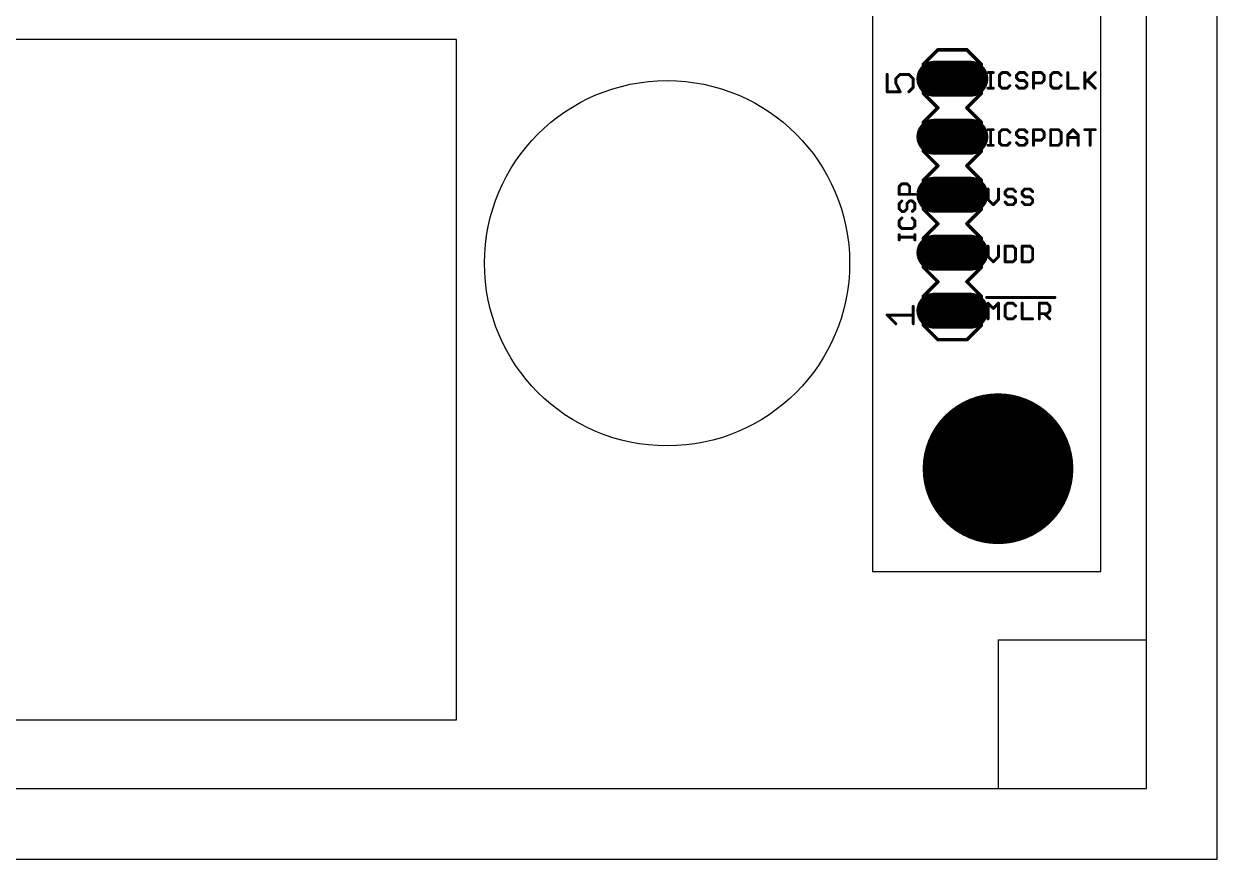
# Model space of a CAD drawing. Header units: inches. Extents: x -5 to 142, y -3 to 122.
# Drawn here: x 89.8 to 142.1, y -3.1 to 33.5 of the extents above; entities that cross this region are included whole.
import ezdxf

# ---------------------------------------------------------------- set-up
doc = ezdxf.new("R2010")
doc.units = ezdxf.units.IN
doc.header["$MEASUREMENT"] = 0
for name, color, linetype in [('17', 82, 'Continuous'), ('18', 82, 'Continuous'), ('20', 7, 'Continuous'), ('21', 253, 'Continuous'), ('23', 7, 'Continuous'), ('27', 253, 'Continuous'), ('29', 253, 'Continuous'), ('44', 253, 'Continuous'), ('51', 253, 'Continuous')]:
    doc.layers.add(name, color=color, linetype=linetype)

# ---------------------------------------------------------------- blocks, each defined once
blk = doc.blocks.new('RECT')
blk.add_solid([(-0.5, -0.5), (0.5, -0.5), (-0.5, 0.5), (0.5, 0.5)])
blk = doc.blocks.new('LONGP100')
at = {"const_width": 1}
blk.add_lwpolyline([(-0.5, 0), (0.5, 0)], dxfattribs=at)
at = {"const_width": 0.5}
for points in [[(-0.5, 0.25, 1), (-0.5, -0.25)], [(0.5, -0.25, 1), (0.5, 0.25)]]:
    blk.add_lwpolyline(points, format="xyb", dxfattribs=at)
blk = doc.blocks.new('ROUNDV')
at = {"const_width": 0.5}
blk.add_lwpolyline([(0, -0.25, 1), (0, 0.25, 1), (0, -0.25)], format="xyb", dxfattribs=at)

msp = doc.modelspace()

# ---------------------------------------------------------------- linework, layer by layer
for q in [(139, 6.5), (132.5, 0)]:
    msp.add_line((132.5, 6.5), q)
for points in [[(-3.1, -3.1), (142.1, -3.1), (142.1, 118.1), (-3.1, 118.1)], [(0, 0), (139, 0), (139, 115), (0, 115)], [(137, 106.5), (128, 106.5), (128, 85.5), (109.5, 85.5), (109.5, 80.5), (2, 80.5), (2, 34.5), (127, 34.5), (127, 9.5), (137, 9.5), (137, 34.5), (137, 80.5), (137, 85.5)], [(50.0706, 3), (108.7706, 3), (108.7706, 32.8), (50.0706, 32.8)]]:
    msp.add_lwpolyline(points, close=True)
msp.add_circle((118, 23), 8)
at = {"layer": '20'}
for p, q in [((137, 9.5), (137, 106.5)), ((127, 34.5), (127, 9.5)), ((127, 9.5), (137, 9.5))]:
    msp.add_line(p, q, dxfattribs=at)
at = {"layer": '21'}
for points, const_width in [([(129.23, 31.715), (129.865, 32.35)], 0.1524), ([(129.865, 32.35), (131.135, 32.35)], 0.1524), ([(131.135, 32.35), (131.77, 31.715)], 0.1524), ([(129.23, 30.445), (129.23, 31.715)], 0.1524), ([(131.77, 31.715), (131.77, 30.445)], 0.1524), ([(132.0635, 31.3499), (132.2923, 31.3499)], 0.127), ([(132.1779, 30.6635), (132.1779, 31.3499)], 0.127), ([(132.6768, 31.3499), (132.5624, 31.2355)], 0.127), ([(132.9056, 31.3499), (132.6768, 31.3499)], 0.127), ([(133.02, 31.2355), (132.9056, 31.3499)], 0.127), ([(133.4253, 31.3499), (133.3109, 31.2355)], 0.127), ([(133.6541, 31.3499), (133.4253, 31.3499)], 0.127), ([(133.7685, 31.2355), (133.6541, 31.3499)], 0.127), ([(134.0593, 30.6635), (134.0593, 31.3499)], 0.127), ([(134.0593, 31.3499), (134.4025, 31.3499)], 0.127), ([(134.4025, 31.3499), (134.5169, 31.2355)], 0.127), ([(134.9221, 31.3499), (134.8077, 31.2355)], 0.127), ([(135.1509, 31.3499), (134.9221, 31.3499)], 0.127), ([(135.2653, 31.2355), (135.1509, 31.3499)], 0.127), ([(135.5561, 31.3499), (135.5561, 30.6635)], 0.127), ([(136.3045, 31.3499), (136.3045, 30.6635)], 0.127), ([(136.3045, 30.8923), (136.7621, 31.3499)], 0.127), ([(127.6415, 31.2712), (127.6415, 30.5085)], 0.127), ([(128.0229, 31.0805), (128.2135, 31.2712)], 0.127), ([(128.0229, 30.8898), (128.0229, 31.0805)], 0.127), ([(128.2135, 30.5085), (128.0229, 30.8898)], 0.127), ([(128.2135, 31.2712), (128.5948, 31.2712)], 0.127), ([(128.5948, 31.2712), (128.7855, 31.0805)], 0.127), ([(128.7855, 31.0805), (128.7855, 30.6992)], 0.127), ([(132.5624, 31.2355), (132.5624, 30.7779)], 0.127), ([(133.3109, 31.2355), (133.3109, 31.1211)], 0.127), ([(133.3109, 31.1211), (133.4253, 31.0067)], 0.127), ([(133.4253, 31.0067), (133.6541, 31.0067)], 0.127), ([(133.6541, 31.0067), (133.7685, 30.8923)], 0.127), ([(133.7685, 30.8923), (133.7685, 30.7779)], 0.127), ([(134.4025, 30.8923), (134.0593, 30.8923)], 0.127), ([(134.5169, 31.0067), (134.4025, 30.8923)], 0.127), ([(134.5169, 31.2355), (134.5169, 31.0067)], 0.127), ([(134.8077, 31.2355), (134.8077, 30.7779)], 0.127), ([(136.4189, 31.0067), (136.7621, 30.6635)], 0.127), ([(127.6415, 30.5085), (128.2135, 30.5085)], 0.127), ([(128.7855, 30.6992), (128.5948, 30.5085)], 0.127), ([(129.865, 29.81), (129.23, 30.445)], 0.1524), ([(131.77, 30.445), (131.135, 29.81)], 0.1524), ([(132.0635, 30.6635), (132.2923, 30.6635)], 0.127), ([(132.5624, 30.7779), (132.6768, 30.6635)], 0.127), ([(132.6768, 30.6635), (132.9056, 30.6635)], 0.127), ([(132.9056, 30.6635), (133.02, 30.7779)], 0.127), ([(133.4253, 30.6635), (133.3109, 30.7779)], 0.127), ([(133.6541, 30.6635), (133.4253, 30.6635)], 0.127), ([(133.7685, 30.7779), (133.6541, 30.6635)], 0.127), ([(134.8077, 30.7779), (134.9221, 30.6635)], 0.127), ([(134.9221, 30.6635), (135.1509, 30.6635)], 0.127), ([(135.1509, 30.6635), (135.2653, 30.7779)], 0.127), ([(135.5561, 30.6635), (136.0137, 30.6635)], 0.127), ([(129.23, 29.175), (129.865, 29.81)], 0.1524), ([(131.135, 29.81), (131.77, 29.175)], 0.1524), ([(129.23, 27.905), (129.23, 29.175)], 0.1524), ([(131.77, 29.175), (131.77, 27.905)], 0.1524), ([(132.0635, 28.8499), (132.2923, 28.8499)], 0.127), ([(132.1779, 28.1635), (132.1779, 28.8499)], 0.127), ([(132.6768, 28.8499), (132.5624, 28.7355)], 0.127), ([(132.5624, 28.7355), (132.5624, 28.2779)], 0.127), ([(132.9056, 28.8499), (132.6768, 28.8499)], 0.127), ([(133.02, 28.7355), (132.9056, 28.8499)], 0.127), ([(133.4253, 28.8499), (133.3109, 28.7355)], 0.127), ([(133.3109, 28.7355), (133.3109, 28.6211)], 0.127), ([(133.6541, 28.8499), (133.4253, 28.8499)], 0.127), ([(133.7685, 28.7355), (133.6541, 28.8499)], 0.127), ([(134.0593, 28.1635), (134.0593, 28.8499)], 0.127), ([(134.0593, 28.8499), (134.4025, 28.8499)], 0.127), ([(134.4025, 28.8499), (134.5169, 28.7355)], 0.127), ([(134.5169, 28.7355), (134.5169, 28.5067)], 0.127), ([(134.8077, 28.8499), (134.8077, 28.1635)], 0.127), ([(135.1509, 28.8499), (134.8077, 28.8499)], 0.127), ([(135.2653, 28.7355), (135.1509, 28.8499)], 0.127), ([(135.2653, 28.2779), (135.2653, 28.7355)], 0.127), ([(135.5561, 28.6211), (135.7849, 28.8499)], 0.127), ([(135.7849, 28.8499), (136.0137, 28.6211)], 0.127), ([(136.3045, 28.8499), (136.7621, 28.8499)], 0.127), ([(136.5333, 28.1635), (136.5333, 28.8499)], 0.127), ([(132.5624, 28.2779), (132.6768, 28.1635)], 0.127), ([(132.9056, 28.1635), (133.02, 28.2779)], 0.127), ([(133.3109, 28.6211), (133.4253, 28.5067)], 0.127), ([(133.4253, 28.1635), (133.3109, 28.2779)], 0.127), ([(133.4253, 28.5067), (133.6541, 28.5067)], 0.127), ([(133.6541, 28.5067), (133.7685, 28.3923)], 0.127), ([(133.7685, 28.2779), (133.6541, 28.1635)], 0.127), ([(133.7685, 28.3923), (133.7685, 28.2779)], 0.127), ([(134.4025, 28.3923), (134.0593, 28.3923)], 0.127), ([(134.5169, 28.5067), (134.4025, 28.3923)], 0.127), ([(135.1509, 28.1635), (135.2653, 28.2779)], 0.127), ([(135.5561, 28.1635), (135.5561, 28.6211)], 0.127), ([(135.5561, 28.5067), (136.0137, 28.5067)], 0.127), ([(136.0137, 28.6211), (136.0137, 28.1635)], 0.127), ([(129.23, 27.905), (129.865, 27.27)], 0.1524), ([(131.135, 27.27), (131.77, 27.905)], 0.1524), ([(132.0635, 28.1635), (132.2923, 28.1635)], 0.127), ([(132.6768, 28.1635), (132.9056, 28.1635)], 0.127), ([(133.6541, 28.1635), (133.4253, 28.1635)], 0.127), ([(134.8077, 28.1635), (135.1509, 28.1635)], 0.127), ([(129.23, 26.635), (129.865, 27.27)], 0.1524), ([(131.135, 27.27), (131.77, 26.635)], 0.1524), ([(129.23, 25.365), (129.23, 26.635)], 0.1524), ([(131.77, 26.635), (131.77, 25.365)], 0.1524), ([(132.0635, 26.2499), (132.0635, 25.7923)], 0.127), ([(132.5211, 25.7923), (132.5211, 26.2499)], 0.127), ([(132.9263, 26.2499), (132.8119, 26.1355)], 0.127), ([(132.8119, 26.1355), (132.8119, 26.0211)], 0.127), ([(133.1551, 26.2499), (132.9263, 26.2499)], 0.127), ([(133.2695, 26.1355), (133.1551, 26.2499)], 0.127), ([(133.6747, 26.2499), (133.5603, 26.1355)], 0.127), ([(133.5603, 26.1355), (133.5603, 26.0211)], 0.127), ([(133.9035, 26.2499), (133.6747, 26.2499)], 0.127), ([(134.0179, 26.1355), (133.9035, 26.2499)], 0.127), ([(132.0635, 25.7923), (132.2923, 25.5635)], 0.127), ([(132.2923, 25.5635), (132.5211, 25.7923)], 0.127), ([(132.8119, 26.0211), (132.9263, 25.9067)], 0.127), ([(132.9263, 25.5635), (132.8119, 25.6779)], 0.127), ([(132.9263, 25.9067), (133.1551, 25.9067)], 0.127), ([(133.1551, 25.5635), (132.9263, 25.5635)], 0.127), ([(133.1551, 25.9067), (133.2695, 25.7923)], 0.127), ([(133.2695, 25.6779), (133.1551, 25.5635)], 0.127), ([(133.2695, 25.7923), (133.2695, 25.6779)], 0.127), ([(133.5603, 26.0211), (133.6747, 25.9067)], 0.127), ([(133.6747, 25.5635), (133.5603, 25.6779)], 0.127), ([(133.6747, 25.9067), (133.9035, 25.9067)], 0.127), ([(133.9035, 25.5635), (133.6747, 25.5635)], 0.127), ([(133.9035, 25.9067), (134.0179, 25.7923)], 0.127), ([(134.0179, 25.6779), (133.9035, 25.5635)], 0.127), ([(134.0179, 25.7923), (134.0179, 25.6779)], 0.127), ([(129.865, 24.73), (129.23, 25.365)], 0.1524), ([(131.77, 25.365), (131.135, 24.73)], 0.1524), ([(129.23, 24.095), (129.865, 24.73)], 0.1524), ([(131.135, 24.73), (131.77, 24.095)], 0.1524), ([(129.23, 22.825), (129.23, 24.095)], 0.1524), ([(131.77, 24.095), (131.77, 22.825)], 0.1524), ([(132.0635, 23.7499), (132.0635, 23.2923)], 0.127), ([(132.5211, 23.2923), (132.5211, 23.7499)], 0.127), ([(132.8119, 23.7499), (132.8119, 23.0635)], 0.127), ([(133.1551, 23.7499), (132.8119, 23.7499)], 0.127), ([(133.2695, 23.6355), (133.1551, 23.7499)], 0.127), ([(133.2695, 23.1779), (133.2695, 23.6355)], 0.127), ([(133.5603, 23.7499), (133.5603, 23.0635)], 0.127), ([(133.9035, 23.7499), (133.5603, 23.7499)], 0.127), ([(134.0179, 23.6355), (133.9035, 23.7499)], 0.127), ([(134.0179, 23.1779), (134.0179, 23.6355)], 0.127), ([(132.0635, 23.2923), (132.2923, 23.0635)], 0.127), ([(132.2923, 23.0635), (132.5211, 23.2923)], 0.127), ([(132.8119, 23.0635), (133.1551, 23.0635)], 0.127), ([(133.1551, 23.0635), (133.2695, 23.1779)], 0.127), ([(133.5603, 23.0635), (133.9035, 23.0635)], 0.127), ([(133.9035, 23.0635), (134.0179, 23.1779)], 0.127), ([(129.865, 22.19), (129.23, 22.825)], 0.1524), ([(131.77, 22.825), (131.135, 22.19)], 0.1524), ([(129.23, 21.555), (129.865, 22.19)], 0.1524), ([(131.135, 22.19), (131.77, 21.555)], 0.1524), ([(129.23, 20.285), (129.23, 21.555)], 0.1524), ([(131.77, 21.555), (131.77, 20.285)], 0.1524), ([(132, 21.5033), (134.9937, 21.5033)], 0.127), ([(128.7855, 20.3485), (128.7855, 21.1111)], 0.127), ([(132.0635, 20.5635), (132.0635, 21.2499)], 0.127), ([(132.0635, 21.2499), (132.2923, 21.0211)], 0.127), ([(132.2923, 21.0211), (132.5211, 21.2499)], 0.127), ([(132.5211, 21.2499), (132.5211, 20.5635)], 0.127), ([(132.9263, 21.2499), (132.8119, 21.1355)], 0.127), ([(132.8119, 21.1355), (132.8119, 20.6779)], 0.127), ([(133.1551, 21.2499), (132.9263, 21.2499)], 0.127), ([(133.2695, 21.1355), (133.1551, 21.2499)], 0.127), ([(133.5603, 21.2499), (133.5603, 20.5635)], 0.127), ([(134.3087, 20.5635), (134.3087, 21.2499)], 0.127), ([(134.3087, 21.2499), (134.6519, 21.2499)], 0.127), ([(134.6519, 21.2499), (134.7663, 21.1355)], 0.127), ([(134.7663, 20.9067), (134.6519, 20.7923)], 0.127), ([(134.7663, 21.1355), (134.7663, 20.9067)], 0.127), ([(128.0229, 20.3485), (127.6415, 20.7298)], 0.127), ([(127.6415, 20.7298), (128.7855, 20.7298)], 0.127), ([(132.8119, 20.6779), (132.9263, 20.5635)], 0.127), ([(132.9263, 20.5635), (133.1551, 20.5635)], 0.127), ([(133.1551, 20.5635), (133.2695, 20.6779)], 0.127), ([(133.5603, 20.5635), (134.0179, 20.5635)], 0.127), ([(134.6519, 20.7923), (134.3087, 20.7923)], 0.127), ([(134.5375, 20.7923), (134.7663, 20.5635)], 0.127), ([(129.23, 20.285), (129.865, 19.65)], 0.1524), ([(131.135, 19.65), (131.77, 20.285)], 0.1524), ([(129.865, 19.65), (131.135, 19.65)], 0.1524)]:
    msp.add_lwpolyline(points, dxfattribs=dict(at, const_width=const_width))
for points, const_width in [([(129.865, 32.3881, 1), (129.865, 32.3119)], 0.0762), ([(129.8919, 32.3231, 1), (129.8381, 32.3769)], 0.0762), ([(131.1619, 32.3769, 1), (131.1081, 32.3231)], 0.0762), ([(131.135, 32.3119, 1), (131.135, 32.3881)], 0.0762), ([(129.2681, 31.715, 1), (129.1919, 31.715)], 0.0762), ([(129.2031, 31.7419, 1), (129.2569, 31.6881)], 0.0762), ([(131.8081, 31.715, 1), (131.7319, 31.715)], 0.0762), ([(131.7431, 31.6881, 1), (131.7969, 31.7419)], 0.0762), ([(132.0635, 31.3816, 1), (132.0635, 31.3181)], 0.0635), ([(132.2096, 31.3499, 1), (132.1461, 31.3499)], 0.0635), ([(132.2923, 31.3181, 1), (132.2923, 31.3816)], 0.0635), ([(132.6768, 31.3816, 1), (132.6768, 31.3181)], 0.0635), ([(132.6993, 31.3274, 1), (132.6544, 31.3723)], 0.0635), ([(132.9281, 31.3723, 1), (132.8832, 31.3274)], 0.0635), ([(132.9056, 31.3181, 1), (132.9056, 31.3816)], 0.0635), ([(133.4253, 31.3816, 1), (133.4253, 31.3181)], 0.0635), ([(133.4477, 31.3274, 1), (133.4028, 31.3723)], 0.0635), ([(133.6765, 31.3723, 1), (133.6316, 31.3274)], 0.0635), ([(133.6541, 31.3181, 1), (133.6541, 31.3816)], 0.0635), ([(134.091, 31.3499, 1), (134.0275, 31.3499)], 0.0635), ([(134.0593, 31.3816, 1), (134.0593, 31.3181)], 0.0635), ([(134.4249, 31.3723, 1), (134.38, 31.3274)], 0.0635), ([(134.4025, 31.3181, 1), (134.4025, 31.3816)], 0.0635), ([(134.9221, 31.3816, 1), (134.9221, 31.3181)], 0.0635), ([(134.9445, 31.3274, 1), (134.8996, 31.3723)], 0.0635), ([(135.1733, 31.3723, 1), (135.1284, 31.3274)], 0.0635), ([(135.1509, 31.3181, 1), (135.1509, 31.3816)], 0.0635), ([(135.5879, 31.3499, 1), (135.5244, 31.3499)], 0.0635), ([(136.3363, 31.3499, 1), (136.2728, 31.3499)], 0.0635), ([(136.7846, 31.3274, 1), (136.7397, 31.3723)], 0.0635), ([(127.6733, 31.2712, 1), (127.6098, 31.2712)], 0.0635), ([(128.0546, 31.0805, 1), (127.9911, 31.0805)], 0.0635), ([(128.0004, 31.1029, 1), (128.0453, 31.058)], 0.0635), ([(128.0512, 30.904, 1), (127.9945, 30.8756)], 0.0635), ([(127.9911, 30.8898, 1), (128.0546, 30.8898)], 0.0635), ([(128.2135, 31.3029, 1), (128.2135, 31.2394)], 0.0635), ([(128.236, 31.2487, 1), (128.1911, 31.2936)], 0.0635), ([(128.6173, 31.2936, 1), (128.5724, 31.2487)], 0.0635), ([(128.5948, 31.2394, 1), (128.5948, 31.3029)], 0.0635), ([(128.8173, 31.0805, 1), (128.7537, 31.0805)], 0.0635), ([(128.763, 31.058, 1), (128.808, 31.1029)], 0.0635), ([(132.5942, 31.2355, 1), (132.5307, 31.2355)], 0.0635), ([(132.54, 31.2579, 1), (132.5849, 31.213)], 0.0635), ([(132.9976, 31.213, 1), (133.0425, 31.2579)], 0.0635), ([(133.3426, 31.2355, 1), (133.2791, 31.2355)], 0.0635), ([(133.2884, 31.2579, 1), (133.3333, 31.213)], 0.0635), ([(133.3333, 31.1435, 1), (133.2884, 31.0986)], 0.0635), ([(133.2791, 31.1211, 1), (133.3426, 31.1211)], 0.0635), ([(133.4253, 31.0384, 1), (133.4253, 30.9749)], 0.0635), ([(133.4028, 30.9842, 1), (133.4477, 31.0291)], 0.0635), ([(133.6765, 31.0291, 1), (133.6316, 30.9842)], 0.0635), ([(133.6541, 30.9749, 1), (133.6541, 31.0384)], 0.0635), ([(133.8002, 30.8923, 1), (133.7367, 30.8923)], 0.0635), ([(133.746, 31.213, 1), (133.7909, 31.2579)], 0.0635), ([(133.746, 30.8698, 1), (133.7909, 30.9147)], 0.0635), ([(134.0593, 30.924, 1), (134.0593, 30.8605)], 0.0635), ([(134.38, 30.9147, 1), (134.4249, 30.8698)], 0.0635), ([(134.4025, 30.8605, 1), (134.4025, 30.924)], 0.0635), ([(134.5486, 31.2355, 1), (134.4851, 31.2355)], 0.0635), ([(134.4851, 31.0067, 1), (134.5486, 31.0067)], 0.0635), ([(134.4944, 31.213, 1), (134.5393, 31.2579)], 0.0635), ([(134.5393, 30.9842, 1), (134.4944, 31.0291)], 0.0635), ([(134.8394, 31.2355, 1), (134.7759, 31.2355)], 0.0635), ([(134.7852, 31.2579, 1), (134.8301, 31.213)], 0.0635), ([(135.2428, 31.213, 1), (135.2877, 31.2579)], 0.0635), ([(136.2821, 30.9147, 1), (136.327, 30.8698)], 0.0635), ([(136.4414, 31.0291, 1), (136.3965, 30.9842)], 0.0635), ([(127.6415, 30.5402, 1), (127.6415, 30.4768)], 0.0635), ([(127.6098, 30.5085, 1), (127.6733, 30.5085)], 0.0635), ([(128.1851, 30.4943, 1), (128.2419, 30.5227)], 0.0635), ([(128.2135, 30.4768, 1), (128.2135, 30.5402)], 0.0635), ([(128.5724, 30.531, 1), (128.6173, 30.486)], 0.0635), ([(128.7537, 30.6992, 1), (128.8173, 30.6992)], 0.0635), ([(128.808, 30.6767, 1), (128.763, 30.7216)], 0.0635), ([(129.1919, 30.445, 1), (129.2681, 30.445)], 0.0762), ([(129.2569, 30.4719, 1), (129.2031, 30.4181)], 0.0762), ([(131.7319, 30.445, 1), (131.8081, 30.445)], 0.0762), ([(131.7969, 30.4181, 1), (131.7431, 30.4719)], 0.0762), ([(132.0635, 30.6953, 1), (132.0635, 30.6317)], 0.0635), ([(132.1461, 30.6635, 1), (132.2096, 30.6635)], 0.0635), ([(132.2923, 30.6317, 1), (132.2923, 30.6953)], 0.0635), ([(132.5849, 30.8003, 1), (132.54, 30.7554)], 0.0635), ([(132.5307, 30.7779, 1), (132.5942, 30.7779)], 0.0635), ([(132.6768, 30.6953, 1), (132.6768, 30.6317)], 0.0635), ([(132.6544, 30.641, 1), (132.6993, 30.686)], 0.0635), ([(132.8832, 30.686, 1), (132.9281, 30.641)], 0.0635), ([(132.9056, 30.6317, 1), (132.9056, 30.6953)], 0.0635), ([(133.0425, 30.7554, 1), (132.9976, 30.8003)], 0.0635), ([(133.3333, 30.8003, 1), (133.2884, 30.7554)], 0.0635), ([(133.4253, 30.6953, 1), (133.4253, 30.6317)], 0.0635), ([(133.4028, 30.641, 1), (133.4477, 30.686)], 0.0635), ([(133.6316, 30.686, 1), (133.6765, 30.641)], 0.0635), ([(133.6541, 30.6317, 1), (133.6541, 30.6953)], 0.0635), ([(133.7367, 30.7779, 1), (133.8002, 30.7779)], 0.0635), ([(133.7909, 30.7554, 1), (133.746, 30.8003)], 0.0635), ([(134.0275, 30.6635, 1), (134.091, 30.6635)], 0.0635), ([(134.8301, 30.8003, 1), (134.7852, 30.7554)], 0.0635), ([(134.7759, 30.7779, 1), (134.8394, 30.7779)], 0.0635), ([(134.9221, 30.6953, 1), (134.9221, 30.6317)], 0.0635), ([(134.8996, 30.641, 1), (134.9445, 30.686)], 0.0635), ([(135.1284, 30.686, 1), (135.1733, 30.641)], 0.0635), ([(135.1509, 30.6317, 1), (135.1509, 30.6953)], 0.0635), ([(135.2877, 30.7554, 1), (135.2428, 30.8003)], 0.0635), ([(135.5561, 30.6953, 1), (135.5561, 30.6317)], 0.0635), ([(135.5244, 30.6635, 1), (135.5879, 30.6635)], 0.0635), ([(136.0137, 30.6317, 1), (136.0137, 30.6953)], 0.0635), ([(136.2728, 30.6635, 1), (136.3363, 30.6635)], 0.0635), ([(136.7397, 30.641, 1), (136.7846, 30.686)], 0.0635), ([(129.8919, 29.7831, 1), (129.8381, 29.8369)], 0.0762), ([(129.8381, 29.7831, 1), (129.8919, 29.8369)], 0.0762), ([(131.1619, 29.8369, 1), (131.1081, 29.7831)], 0.0762), ([(131.1081, 29.8369, 1), (131.1619, 29.7831)], 0.0762), ([(129.2681, 29.175, 1), (129.1919, 29.175)], 0.0762), ([(129.2031, 29.2019, 1), (129.2569, 29.1481)], 0.0762), ([(131.8081, 29.175, 1), (131.7319, 29.175)], 0.0762), ([(131.7431, 29.1481, 1), (131.7969, 29.2019)], 0.0762), ([(132.0635, 28.8816, 1), (132.0635, 28.8181)], 0.0635), ([(132.2096, 28.8499, 1), (132.1461, 28.8499)], 0.0635), ([(132.2923, 28.8181, 1), (132.2923, 28.8816)], 0.0635), ([(132.5942, 28.7355, 1), (132.5307, 28.7355)], 0.0635), ([(132.54, 28.7579, 1), (132.5849, 28.713)], 0.0635), ([(132.6768, 28.8816, 1), (132.6768, 28.8181)], 0.0635), ([(132.6993, 28.8274, 1), (132.6544, 28.8723)], 0.0635), ([(132.9281, 28.8723, 1), (132.8832, 28.8274)], 0.0635), ([(132.9056, 28.8181, 1), (132.9056, 28.8816)], 0.0635), ([(132.9976, 28.713, 1), (133.0425, 28.7579)], 0.0635), ([(133.3426, 28.7355, 1), (133.2791, 28.7355)], 0.0635), ([(133.2884, 28.7579, 1), (133.3333, 28.713)], 0.0635), ([(133.4253, 28.8816, 1), (133.4253, 28.8181)], 0.0635), ([(133.4477, 28.8274, 1), (133.4028, 28.8723)], 0.0635), ([(133.6765, 28.8723, 1), (133.6316, 28.8274)], 0.0635), ([(133.6541, 28.8181, 1), (133.6541, 28.8816)], 0.0635), ([(133.746, 28.713, 1), (133.7909, 28.7579)], 0.0635), ([(134.091, 28.8499, 1), (134.0275, 28.8499)], 0.0635), ([(134.0593, 28.8816, 1), (134.0593, 28.8181)], 0.0635), ([(134.4249, 28.8723, 1), (134.38, 28.8274)], 0.0635), ([(134.4025, 28.8181, 1), (134.4025, 28.8816)], 0.0635), ([(134.5486, 28.7355, 1), (134.4851, 28.7355)], 0.0635), ([(134.4944, 28.713, 1), (134.5393, 28.7579)], 0.0635), ([(134.8394, 28.8499, 1), (134.7759, 28.8499)], 0.0635), ([(134.8077, 28.8816, 1), (134.8077, 28.8181)], 0.0635), ([(135.1733, 28.8723, 1), (135.1284, 28.8274)], 0.0635), ([(135.1509, 28.8181, 1), (135.1509, 28.8816)], 0.0635), ([(135.297, 28.7355, 1), (135.2335, 28.7355)], 0.0635), ([(135.2428, 28.713, 1), (135.2877, 28.7579)], 0.0635), ([(135.8074, 28.8723, 1), (135.7624, 28.8274)], 0.0635), ([(135.8074, 28.8274, 1), (135.7624, 28.8723)], 0.0635), ([(136.3045, 28.8816, 1), (136.3045, 28.8181)], 0.0635), ([(136.5651, 28.8499, 1), (136.5016, 28.8499)], 0.0635), ([(136.7621, 28.8181, 1), (136.7621, 28.8816)], 0.0635), ([(132.5849, 28.3003, 1), (132.54, 28.2554)], 0.0635), ([(132.5307, 28.2779, 1), (132.5942, 28.2779)], 0.0635), ([(133.0425, 28.2554, 1), (132.9976, 28.3003)], 0.0635), ([(133.3333, 28.6435, 1), (133.2884, 28.5986)], 0.0635), ([(133.2791, 28.6211, 1), (133.3426, 28.6211)], 0.0635), ([(133.3333, 28.3003, 1), (133.2884, 28.2554)], 0.0635), ([(133.4253, 28.5384, 1), (133.4253, 28.4749)], 0.0635), ([(133.4028, 28.4842, 1), (133.4477, 28.5291)], 0.0635), ([(133.6765, 28.5291, 1), (133.6316, 28.4842)], 0.0635), ([(133.6541, 28.4749, 1), (133.6541, 28.5384)], 0.0635), ([(133.8002, 28.3923, 1), (133.7367, 28.3923)], 0.0635), ([(133.7367, 28.2779, 1), (133.8002, 28.2779)], 0.0635), ([(133.746, 28.3698, 1), (133.7909, 28.4147)], 0.0635), ([(133.7909, 28.2554, 1), (133.746, 28.3003)], 0.0635), ([(134.0593, 28.424, 1), (134.0593, 28.3605)], 0.0635), ([(134.38, 28.4147, 1), (134.4249, 28.3698)], 0.0635), ([(134.4025, 28.3605, 1), (134.4025, 28.424)], 0.0635), ([(134.4851, 28.5067, 1), (134.5486, 28.5067)], 0.0635), ([(134.5393, 28.4842, 1), (134.4944, 28.5291)], 0.0635), ([(135.2335, 28.2779, 1), (135.297, 28.2779)], 0.0635), ([(135.2877, 28.2554, 1), (135.2428, 28.3003)], 0.0635), ([(135.5561, 28.5384, 1), (135.5561, 28.4749)], 0.0635), ([(135.5879, 28.6211, 1), (135.5244, 28.6211)], 0.0635), ([(135.5337, 28.6435, 1), (135.5786, 28.5986)], 0.0635), ([(136.0454, 28.6211, 1), (135.9819, 28.6211)], 0.0635), ([(135.9912, 28.5986, 1), (136.0361, 28.6435)], 0.0635), ([(136.0137, 28.4749, 1), (136.0137, 28.5384)], 0.0635), ([(129.1919, 27.905, 1), (129.2681, 27.905)], 0.0762), ([(129.2569, 27.9319, 1), (129.2031, 27.8781)], 0.0762), ([(131.7319, 27.905, 1), (131.8081, 27.905)], 0.0762), ([(131.7969, 27.8781, 1), (131.7431, 27.9319)], 0.0762), ([(132.0635, 28.1952, 1), (132.0635, 28.1318)], 0.0635), ([(132.1461, 28.1635, 1), (132.2096, 28.1635)], 0.0635), ([(132.2923, 28.1318, 1), (132.2923, 28.1952)], 0.0635), ([(132.6768, 28.1952, 1), (132.6768, 28.1318)], 0.0635), ([(132.6544, 28.141, 1), (132.6993, 28.186)], 0.0635), ([(132.8832, 28.186, 1), (132.9281, 28.141)], 0.0635), ([(132.9056, 28.1318, 1), (132.9056, 28.1952)], 0.0635), ([(133.4253, 28.1952, 1), (133.4253, 28.1318)], 0.0635), ([(133.4028, 28.141, 1), (133.4477, 28.186)], 0.0635), ([(133.6316, 28.186, 1), (133.6765, 28.141)], 0.0635), ([(133.6541, 28.1318, 1), (133.6541, 28.1952)], 0.0635), ([(134.0275, 28.1635, 1), (134.091, 28.1635)], 0.0635), ([(134.7759, 28.1635, 1), (134.8394, 28.1635)], 0.0635), ([(134.8077, 28.1952, 1), (134.8077, 28.1318)], 0.0635), ([(135.1284, 28.186, 1), (135.1733, 28.141)], 0.0635), ([(135.1509, 28.1318, 1), (135.1509, 28.1952)], 0.0635), ([(135.5244, 28.1635, 1), (135.5879, 28.1635)], 0.0635), ([(135.9819, 28.1635, 1), (136.0454, 28.1635)], 0.0635), ([(136.5016, 28.1635, 1), (136.5651, 28.1635)], 0.0635), ([(129.8919, 27.2431, 1), (129.8381, 27.2969)], 0.0762), ([(129.8381, 27.2431, 1), (129.8919, 27.2969)], 0.0762), ([(131.1619, 27.2969, 1), (131.1081, 27.2431)], 0.0762), ([(131.1081, 27.2969, 1), (131.1619, 27.2431)], 0.0762), ([(129.2681, 26.635, 1), (129.1919, 26.635)], 0.0762), ([(129.2031, 26.6619, 1), (129.2569, 26.6081)], 0.0762), ([(131.8081, 26.635, 1), (131.7319, 26.635)], 0.0762), ([(131.7431, 26.6081, 1), (131.7969, 26.6619)], 0.0762), ([(132.0952, 26.2499, 1), (132.0318, 26.2499)], 0.0635), ([(132.5528, 26.2499, 1), (132.4893, 26.2499)], 0.0635), ([(132.8437, 26.1355, 1), (132.7802, 26.1355)], 0.0635), ([(132.7895, 26.1579, 1), (132.8344, 26.113)], 0.0635), ([(132.9263, 26.2816, 1), (132.9263, 26.2181)], 0.0635), ([(132.9488, 26.2274, 1), (132.9039, 26.2723)], 0.0635), ([(133.1776, 26.2723, 1), (133.1327, 26.2274)], 0.0635), ([(133.1551, 26.2181, 1), (133.1551, 26.2816)], 0.0635), ([(133.2471, 26.113, 1), (133.292, 26.1579)], 0.0635), ([(133.5921, 26.1355, 1), (133.5286, 26.1355)], 0.0635), ([(133.5379, 26.1579, 1), (133.5828, 26.113)], 0.0635), ([(133.6747, 26.2816, 1), (133.6747, 26.2181)], 0.0635), ([(133.6972, 26.2274, 1), (133.6523, 26.2723)], 0.0635), ([(133.926, 26.2723, 1), (133.8811, 26.2274)], 0.0635), ([(133.9035, 26.2181, 1), (133.9035, 26.2816)], 0.0635), ([(133.9955, 26.113, 1), (134.0404, 26.1579)], 0.0635), ([(132.086, 25.8147, 1), (132.041, 25.7698)], 0.0635), ([(132.0318, 25.7923, 1), (132.0952, 25.7923)], 0.0635), ([(132.2698, 25.586, 1), (132.3147, 25.541)], 0.0635), ([(132.2698, 25.541, 1), (132.3147, 25.586)], 0.0635), ([(132.4893, 25.7923, 1), (132.5528, 25.7923)], 0.0635), ([(132.5435, 25.7698, 1), (132.4986, 25.8147)], 0.0635), ([(132.8344, 26.0435, 1), (132.7895, 25.9986)], 0.0635), ([(132.7802, 26.0211, 1), (132.8437, 26.0211)], 0.0635), ([(132.8344, 25.7003, 1), (132.7895, 25.6554)], 0.0635), ([(132.9263, 25.9384, 1), (132.9263, 25.8749)], 0.0635), ([(132.9263, 25.5953, 1), (132.9263, 25.5317)], 0.0635), ([(132.9039, 25.8842, 1), (132.9488, 25.9291)], 0.0635), ([(132.9039, 25.541, 1), (132.9488, 25.586)], 0.0635), ([(133.1327, 25.586, 1), (133.1776, 25.541)], 0.0635), ([(133.1776, 25.9291, 1), (133.1327, 25.8842)], 0.0635), ([(133.1551, 25.8749, 1), (133.1551, 25.9384)], 0.0635), ([(133.1551, 25.5317, 1), (133.1551, 25.5953)], 0.0635), ([(133.3013, 25.7923, 1), (133.2378, 25.7923)], 0.0635), ([(133.2378, 25.6779, 1), (133.3013, 25.6779)], 0.0635), ([(133.2471, 25.7698, 1), (133.292, 25.8147)], 0.0635), ([(133.292, 25.6554, 1), (133.2471, 25.7003)], 0.0635), ([(133.5828, 26.0435, 1), (133.5379, 25.9986)], 0.0635), ([(133.5286, 26.0211, 1), (133.5921, 26.0211)], 0.0635), ([(133.5828, 25.7003, 1), (133.5379, 25.6554)], 0.0635), ([(133.6747, 25.9384, 1), (133.6747, 25.8749)], 0.0635), ([(133.6747, 25.5953, 1), (133.6747, 25.5317)], 0.0635), ([(133.6523, 25.8842, 1), (133.6972, 25.9291)], 0.0635), ([(133.6523, 25.541, 1), (133.6972, 25.586)], 0.0635), ([(133.8811, 25.586, 1), (133.926, 25.541)], 0.0635), ([(133.926, 25.9291, 1), (133.8811, 25.8842)], 0.0635), ([(133.9035, 25.8749, 1), (133.9035, 25.9384)], 0.0635), ([(133.9035, 25.5317, 1), (133.9035, 25.5953)], 0.0635), ([(134.0497, 25.7923, 1), (133.9862, 25.7923)], 0.0635), ([(133.9862, 25.6779, 1), (134.0497, 25.6779)], 0.0635), ([(133.9955, 25.7698, 1), (134.0404, 25.8147)], 0.0635), ([(134.0404, 25.6554, 1), (133.9955, 25.7003)], 0.0635), ([(129.1919, 25.365, 1), (129.2681, 25.365)], 0.0762), ([(129.2569, 25.3919, 1), (129.2031, 25.3381)], 0.0762), ([(131.7319, 25.365, 1), (131.8081, 25.365)], 0.0762), ([(131.7969, 25.3381, 1), (131.7431, 25.3919)], 0.0762), ([(129.8919, 24.7031, 1), (129.8381, 24.7569)], 0.0762), ([(129.8381, 24.7031, 1), (129.8919, 24.7569)], 0.0762), ([(131.1619, 24.7569, 1), (131.1081, 24.7031)], 0.0762), ([(131.1081, 24.7569, 1), (131.1619, 24.7031)], 0.0762), ([(129.2681, 24.095, 1), (129.1919, 24.095)], 0.0762), ([(129.2031, 24.1219, 1), (129.2569, 24.0681)], 0.0762), ([(131.8081, 24.095, 1), (131.7319, 24.095)], 0.0762), ([(131.7431, 24.0681, 1), (131.7969, 24.1219)], 0.0762), ([(132.0952, 23.7499, 1), (132.0318, 23.7499)], 0.0635), ([(132.5528, 23.7499, 1), (132.4893, 23.7499)], 0.0635), ([(132.8119, 23.7816, 1), (132.8119, 23.7181)], 0.0635), ([(132.8437, 23.7499, 1), (132.7802, 23.7499)], 0.0635), ([(133.1776, 23.7723, 1), (133.1327, 23.7274)], 0.0635), ([(133.1551, 23.7181, 1), (133.1551, 23.7816)], 0.0635), ([(133.3013, 23.6355, 1), (133.2378, 23.6355)], 0.0635), ([(133.2471, 23.613, 1), (133.292, 23.6579)], 0.0635), ([(133.5603, 23.7816, 1), (133.5603, 23.7181)], 0.0635), ([(133.5921, 23.7499, 1), (133.5286, 23.7499)], 0.0635), ([(133.926, 23.7723, 1), (133.8811, 23.7274)], 0.0635), ([(133.9035, 23.7181, 1), (133.9035, 23.7816)], 0.0635), ([(134.0497, 23.6355, 1), (133.9862, 23.6355)], 0.0635), ([(133.9955, 23.613, 1), (134.0404, 23.6579)], 0.0635), ([(132.086, 23.3147, 1), (132.041, 23.2698)], 0.0635), ([(132.0318, 23.2923, 1), (132.0952, 23.2923)], 0.0635), ([(132.2698, 23.086, 1), (132.3147, 23.041)], 0.0635), ([(132.2698, 23.041, 1), (132.3147, 23.086)], 0.0635), ([(132.4893, 23.2923, 1), (132.5528, 23.2923)], 0.0635), ([(132.5435, 23.2698, 1), (132.4986, 23.3147)], 0.0635), ([(132.8119, 23.0953, 1), (132.8119, 23.0317)], 0.0635), ([(132.7802, 23.0635, 1), (132.8437, 23.0635)], 0.0635), ([(133.1327, 23.086, 1), (133.1776, 23.041)], 0.0635), ([(133.1551, 23.0317, 1), (133.1551, 23.0953)], 0.0635), ([(133.2378, 23.1779, 1), (133.3013, 23.1779)], 0.0635), ([(133.292, 23.1554, 1), (133.2471, 23.2003)], 0.0635), ([(133.5603, 23.0953, 1), (133.5603, 23.0317)], 0.0635), ([(133.5286, 23.0635, 1), (133.5921, 23.0635)], 0.0635), ([(133.8811, 23.086, 1), (133.926, 23.041)], 0.0635), ([(133.9035, 23.0317, 1), (133.9035, 23.0953)], 0.0635), ([(133.9862, 23.1779, 1), (134.0497, 23.1779)], 0.0635), ([(134.0404, 23.1554, 1), (133.9955, 23.2003)], 0.0635), ([(129.1919, 22.825, 1), (129.2681, 22.825)], 0.0762), ([(129.2569, 22.8519, 1), (129.2031, 22.7981)], 0.0762), ([(131.7319, 22.825, 1), (131.8081, 22.825)], 0.0762), ([(131.7969, 22.7981, 1), (131.7431, 22.8519)], 0.0762), ([(129.8919, 22.1631, 1), (129.8381, 22.2169)], 0.0762), ([(129.8381, 22.1631, 1), (129.8919, 22.2169)], 0.0762), ([(131.1619, 22.2169, 1), (131.1081, 22.1631)], 0.0762), ([(131.1081, 22.2169, 1), (131.1619, 22.1631)], 0.0762), ([(129.2681, 21.555, 1), (129.1919, 21.555)], 0.0762), ([(129.2031, 21.5819, 1), (129.2569, 21.5281)], 0.0762), ([(131.8081, 21.555, 1), (131.7319, 21.555)], 0.0762), ([(131.7431, 21.5281, 1), (131.7969, 21.5819)], 0.0762), ([(132, 21.5351, 1), (132, 21.4715)], 0.0635), ([(134.9937, 21.4715, 1), (134.9937, 21.5351)], 0.0635), ([(128.8173, 21.1111, 1), (128.7537, 21.1111)], 0.0635), ([(132.086, 21.2723, 1), (132.041, 21.2274)], 0.0635), ([(132.0952, 21.2499, 1), (132.0318, 21.2499)], 0.0635), ([(132.2698, 21.0435, 1), (132.3147, 20.9986)], 0.0635), ([(132.2698, 20.9986, 1), (132.3147, 21.0435)], 0.0635), ([(132.5528, 21.2499, 1), (132.4893, 21.2499)], 0.0635), ([(132.5435, 21.2274, 1), (132.4986, 21.2723)], 0.0635), ([(132.8437, 21.1355, 1), (132.7802, 21.1355)], 0.0635), ([(132.7895, 21.1579, 1), (132.8344, 21.113)], 0.0635), ([(132.9263, 21.2816, 1), (132.9263, 21.2181)], 0.0635), ([(132.9488, 21.2274, 1), (132.9039, 21.2723)], 0.0635), ([(133.1776, 21.2723, 1), (133.1327, 21.2274)], 0.0635), ([(133.1551, 21.2181, 1), (133.1551, 21.2816)], 0.0635), ([(133.2471, 21.113, 1), (133.292, 21.1579)], 0.0635), ([(133.5921, 21.2499, 1), (133.5286, 21.2499)], 0.0635), ([(134.3405, 21.2499, 1), (134.277, 21.2499)], 0.0635), ([(134.3087, 21.2816, 1), (134.3087, 21.2181)], 0.0635), ([(134.6744, 21.2723, 1), (134.6295, 21.2274)], 0.0635), ([(134.6519, 21.2181, 1), (134.6519, 21.2816)], 0.0635), ([(134.7981, 21.1355, 1), (134.7346, 21.1355)], 0.0635), ([(134.7346, 20.9067, 1), (134.7981, 20.9067)], 0.0635), ([(134.7439, 21.113, 1), (134.7888, 21.1579)], 0.0635), ([(134.7888, 20.8842, 1), (134.7439, 20.9291)], 0.0635), ([(127.6415, 20.7616, 1), (127.6415, 20.6981)], 0.0635), ([(127.664, 20.7523, 1), (127.6191, 20.7074)], 0.0635), ([(128.0004, 20.326, 1), (128.0453, 20.371)], 0.0635), ([(128.7855, 20.6981, 1), (128.7855, 20.7616)], 0.0635), ([(132.0318, 20.5635, 1), (132.0952, 20.5635)], 0.0635), ([(132.4893, 20.5635, 1), (132.5528, 20.5635)], 0.0635), ([(132.8344, 20.7003, 1), (132.7895, 20.6554)], 0.0635), ([(132.7802, 20.6779, 1), (132.8437, 20.6779)], 0.0635), ([(132.9263, 20.5953, 1), (132.9263, 20.5317)], 0.0635), ([(132.9039, 20.541, 1), (132.9488, 20.586)], 0.0635), ([(133.1327, 20.586, 1), (133.1776, 20.541)], 0.0635), ([(133.1551, 20.5317, 1), (133.1551, 20.5953)], 0.0635), ([(133.292, 20.6554, 1), (133.2471, 20.7003)], 0.0635), ([(133.5603, 20.5953, 1), (133.5603, 20.5317)], 0.0635), ([(133.5286, 20.5635, 1), (133.5921, 20.5635)], 0.0635), ([(134.0179, 20.5317, 1), (134.0179, 20.5953)], 0.0635), ([(134.3087, 20.824, 1), (134.3087, 20.7605)], 0.0635), ([(134.277, 20.5635, 1), (134.3405, 20.5635)], 0.0635), ([(134.56, 20.8147, 1), (134.5151, 20.7698)], 0.0635), ([(134.6295, 20.8147, 1), (134.6744, 20.7698)], 0.0635), ([(134.6519, 20.7605, 1), (134.6519, 20.824)], 0.0635), ([(134.7439, 20.541, 1), (134.7888, 20.586)], 0.0635), ([(128.7537, 20.3485, 1), (128.8173, 20.3485)], 0.0635), ([(129.1919, 20.285, 1), (129.2681, 20.285)], 0.0762), ([(129.2569, 20.3119, 1), (129.2031, 20.2581)], 0.0762), ([(131.7319, 20.285, 1), (131.8081, 20.285)], 0.0762), ([(131.7969, 20.2581, 1), (131.7431, 20.3119)], 0.0762), ([(129.865, 19.6881, 1), (129.865, 19.6119)], 0.0762), ([(129.8381, 19.6231, 1), (129.8919, 19.6769)], 0.0762), ([(131.1081, 19.6769, 1), (131.1619, 19.6231)], 0.0762), ([(131.135, 19.6119, 1), (131.135, 19.6881)], 0.0762)]:
    msp.add_lwpolyline(points, format="xyb", dxfattribs=dict(at, const_width=const_width))
at = {"layer": '23'}
msp.add_point((130.5, 26), dxfattribs=at)
at = {"layer": '27', "const_width": 0.127}
for points in [[(128.1711, 26.3625), (128.2855, 26.4769)], [(128.1711, 26.0193), (128.1711, 26.3625)], [(128.2855, 26.4769), (128.5143, 26.4769)], [(128.5143, 26.4769), (128.6287, 26.3625)], [(128.6287, 26.3625), (128.6287, 26.0193)], [(128.8575, 26.0193), (128.1711, 26.0193)], [(128.2855, 25.7284), (128.1711, 25.614)], [(128.1711, 25.614), (128.1711, 25.3853)], [(128.5143, 25.614), (128.6287, 25.7284)], [(128.5143, 25.3853), (128.5143, 25.614)], [(128.6287, 25.7284), (128.7431, 25.7284)], [(128.7431, 25.7284), (128.8575, 25.614)], [(128.8575, 25.614), (128.8575, 25.3853)], [(128.1711, 25.3853), (128.2855, 25.2709)], [(128.2855, 25.2709), (128.3999, 25.2709)], [(128.3999, 25.2709), (128.5143, 25.3853)], [(128.8575, 25.3853), (128.7431, 25.2709)], [(128.2855, 24.98), (128.1711, 24.8656)], [(128.1711, 24.8656), (128.1711, 24.6368)], [(128.1711, 24.6368), (128.2855, 24.5224)], [(128.2855, 24.5224), (128.7431, 24.5224)], [(128.8575, 24.8656), (128.7431, 24.98)], [(128.7431, 24.5224), (128.8575, 24.6368)], [(128.8575, 24.6368), (128.8575, 24.8656)], [(128.1711, 24.0235), (128.1711, 24.2523)], [(128.8575, 24.1379), (128.1711, 24.1379)], [(128.8575, 24.0235), (128.8575, 24.2523)]]:
    msp.add_lwpolyline(points, dxfattribs=at)
at = {"layer": '27', "const_width": 0.0635}
for points in [[(128.2029, 26.3625, 1), (128.1394, 26.3625)], [(128.1487, 26.3849, 1), (128.1936, 26.34)], [(128.2855, 26.5086, 1), (128.2855, 26.4451)], [(128.308, 26.4544, 1), (128.2631, 26.4993)], [(128.5368, 26.4993, 1), (128.4919, 26.4544)], [(128.5143, 26.4451, 1), (128.5143, 26.5086)], [(128.6605, 26.3625, 1), (128.597, 26.3625)], [(128.6063, 26.34, 1), (128.6512, 26.3849)], [(128.1711, 26.051, 1), (128.1711, 25.9875)], [(128.1394, 26.0193, 1), (128.2029, 26.0193)], [(128.2029, 25.614, 1), (128.1394, 25.614)], [(128.1487, 25.6365, 1), (128.1936, 25.5916)], [(128.308, 25.706, 1), (128.2631, 25.7509)], [(128.5461, 25.614, 1), (128.4826, 25.614)], [(128.4919, 25.6365, 1), (128.5368, 25.5916)], [(128.6287, 25.7602, 1), (128.6287, 25.6967)], [(128.597, 26.0193, 1), (128.6605, 26.0193)], [(128.6512, 25.706, 1), (128.6063, 25.7509)], [(128.7656, 25.7509, 1), (128.7207, 25.706)], [(128.7431, 25.6967, 1), (128.7431, 25.7602)], [(128.8893, 25.614, 1), (128.8257, 25.614)], [(128.835, 25.5916, 1), (128.88, 25.6365)], [(128.8575, 25.9875, 1), (128.8575, 26.051)], [(128.1936, 25.4077, 1), (128.1487, 25.3628)], [(128.1394, 25.3853, 1), (128.2029, 25.3853)], [(128.2855, 25.3026, 1), (128.2855, 25.2391)], [(128.2631, 25.2484, 1), (128.308, 25.2933)], [(128.3775, 25.2933, 1), (128.4224, 25.2484)], [(128.3999, 25.2391, 1), (128.3999, 25.3026)], [(128.4826, 25.3853, 1), (128.5461, 25.3853)], [(128.5368, 25.3628, 1), (128.4919, 25.4077)], [(128.7207, 25.2933, 1), (128.7656, 25.2484)], [(128.8257, 25.3853, 1), (128.8893, 25.3853)], [(128.88, 25.3628, 1), (128.835, 25.4077)], [(128.2029, 24.8656, 1), (128.1394, 24.8656)], [(128.1487, 24.8881, 1), (128.1936, 24.8432)], [(128.1936, 24.6593, 1), (128.1487, 24.6144)], [(128.1394, 24.6368, 1), (128.2029, 24.6368)], [(128.2855, 24.5542, 1), (128.2855, 24.4907)], [(128.308, 24.9576, 1), (128.2631, 25.0025)], [(128.2631, 24.5, 1), (128.308, 24.5449)], [(128.7656, 25.0025, 1), (128.7207, 24.9576)], [(128.7207, 24.5449, 1), (128.7656, 24.5)], [(128.7431, 24.4907, 1), (128.7431, 24.5542)], [(128.8893, 24.8656, 1), (128.8257, 24.8656)], [(128.8257, 24.6368, 1), (128.8893, 24.6368)], [(128.835, 24.8432, 1), (128.88, 24.8881)], [(128.88, 24.6144, 1), (128.835, 24.6593)], [(128.1711, 24.1696, 1), (128.1711, 24.1061)], [(128.2029, 24.2523, 1), (128.1394, 24.2523)], [(128.1394, 24.0235, 1), (128.2029, 24.0235)], [(128.8893, 24.2523, 1), (128.8257, 24.2523)], [(128.8257, 24.0235, 1), (128.8893, 24.0235)], [(128.8575, 24.1061, 1), (128.8575, 24.1696)]]:
    msp.add_lwpolyline(points, format="xyb", dxfattribs=at)
at = {"layer": '44'}
for centre, radius in [((130.5, 31.08), 0.508), ((130.5, 28.54), 0.508), ((130.5, 26), 0.508), ((130.5, 23.46), 0.508), ((130.5, 20.92), 0.508), ((132.5, 14), 1.6)]:
    msp.add_circle(centre, radius, dxfattribs=at)

# ---------------------------------------------------------------- block references
at = {"layer": '17', "xscale": 1.4224, "yscale": 1.4224, "rotation": 180}
for p in [(130.5, 31.08), (130.5, 28.54), (130.5, 26), (130.5, 23.46), (130.5, 20.92)]:
    msp.add_blockref('LONGP100', p, dxfattribs=at)
at = {"layer": '18', "xscale": 6.4516, "yscale": 6.4516}
msp.add_blockref('ROUNDV', (132.5, 14), dxfattribs=at)
at = {"layer": '29', "xscale": 1.5748, "yscale": 1.5748, "rotation": 180}
for p in [(130.5, 31.08), (130.5, 28.54), (130.5, 26), (130.5, 23.46), (130.5, 20.92)]:
    msp.add_blockref('LONGP100', p, dxfattribs=at)
at = {"layer": '29', "xscale": 6.604, "yscale": 6.604}
msp.add_blockref('ROUNDV', (132.5, 14), dxfattribs=at)
at = {"layer": '51', "xscale": 0.508, "yscale": 0.508, "rotation": 90}
for p in [(130.5, 31.08), (130.5, 28.54), (130.5, 26), (130.5, 23.46), (130.5, 20.92)]:
    msp.add_blockref('RECT', p, dxfattribs=at)

doc.saveas('drawing.dxf')
